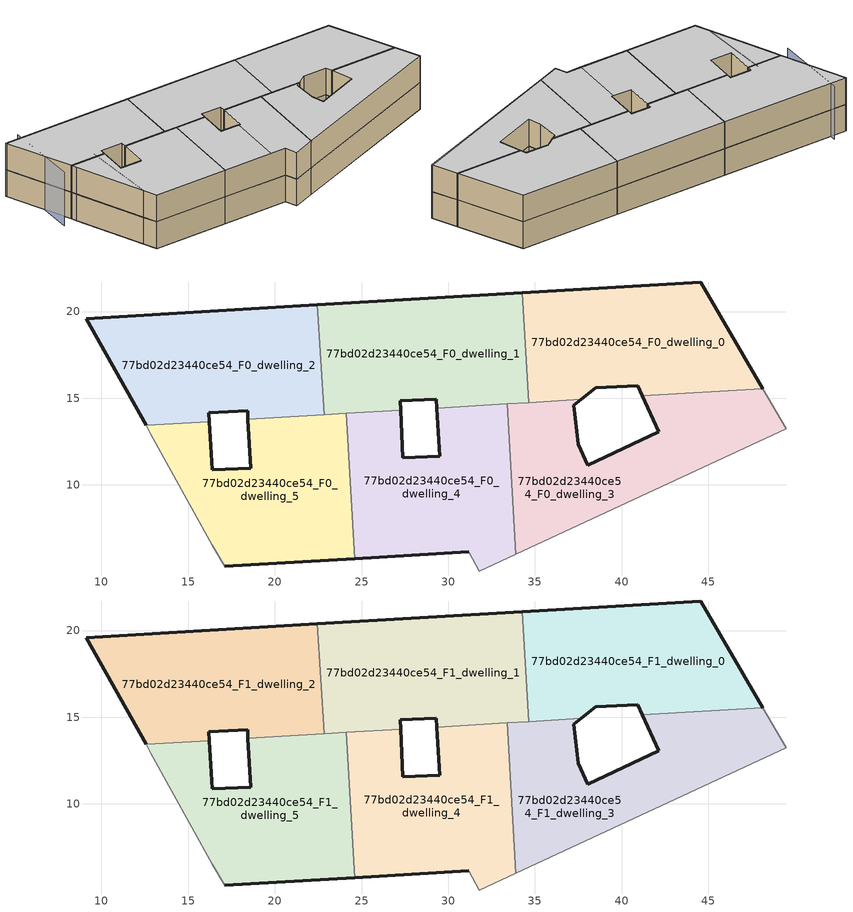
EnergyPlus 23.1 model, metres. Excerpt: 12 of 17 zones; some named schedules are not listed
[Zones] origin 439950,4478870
77bd02d23440ce54_F0_dwelling_0
 floor ground (EU_floor_Construction): 48.15,15.56 44.57,21.71 34.26,21.09 34.64,14.75 37.67,14.93 38.5,15.6 40.92,15.73 41.19,15.14 z0
 wall outside (EU_wall_Construction): 41.19,15.14 40.92,15.73 38.5,15.6 37.67,14.93 / 34.26,21.09 44.57,21.71 48.15,15.56 z0:3
 wall to 77bd02d23440ce54_F0_dwelling_1 (EU_wall_Construction): 34.64,14.75 34.26,21.09 z0:3
 wall to 77bd02d23440ce54_F0_dwelling_3 (EU_wall_Construction): 48.15,15.56 41.19,15.14 / 37.67,14.93 34.64,14.75 z0:3
77bd02d23440ce54_F0_dwelling_1
 floor ground (EU_floor_Construction): 34.64,14.75 34.26,21.09 22.46,20.39 22.84,14.05 27.26,14.31 27.23,14.86 29.32,14.95 29.35,14.43 z0
 wall outside (EU_wall_Construction): 29.35,14.43 29.32,14.95 27.23,14.86 27.26,14.31 / 22.46,20.39 34.26,21.09 z0:3
 wall to 77bd02d23440ce54_F0_dwelling_2 (EU_wall_Construction): 22.84,14.05 22.46,20.39 z0:3
 wall to 77bd02d23440ce54_F0_dwelling_4 (EU_wall_Construction): 27.26,14.31 24.12,14.12 / 33.39,14.68 29.35,14.43 z0:3
 wall to 77bd02d23440ce54_F0_dwelling_3 (EU_wall_Construction): 34.64,14.75 33.39,14.68 z0:3
 wall to 77bd02d23440ce54_F0_dwelling_5 (EU_wall_Construction): 24.12,14.12 22.84,14.05 z0:3
77bd02d23440ce54_F0_dwelling_2
 floor ground (EU_floor_Construction): 22.84,14.05 22.46,20.39 9.11,19.59 12.57,13.43 16.21,13.65 16.18,14.17 18.42,14.29 18.45,13.79 z0
 wall outside (EU_wall_Construction): 18.45,13.79 18.42,14.29 16.18,14.17 16.21,13.65 / 12.57,13.43 9.11,19.59 22.46,20.39 z0:3
 wall to 77bd02d23440ce54_F0_dwelling_5 (EU_wall_Construction): 16.21,13.65 12.57,13.43 / 22.84,14.05 18.45,13.79 z0:3
77bd02d23440ce54_F0_dwelling_3
 floor ground (EU_floor_Construction): 49.51,13.23 48.15,15.56 41.19,15.14 42.15,13.05 38.04,11.13 37.51,12.35 37.24,14.58 37.67,14.93 33.39,14.68 33.91,6.01 z0
 wall outside (EU_wall_Construction): 37.67,14.93 37.24,14.58 37.51,12.35 38.04,11.13 42.15,13.05 41.19,15.14 z0:3
 wall adiabatic (EU_wall_Construction): 48.15,15.56 49.51,13.23 33.91,6.01 z0:3
 wall to 77bd02d23440ce54_F0_dwelling_4 (EU_wall_Construction): 33.91,6.01 33.39,14.68 z0:3
77bd02d23440ce54_F0_dwelling_4
 floor ground (EU_floor_Construction): 33.91,6.01 33.39,14.68 29.35,14.43 29.51,11.66 27.38,11.56 27.26,14.31 24.12,14.12 24.62,5.75 31.2,6.14 31.79,5.03 z0
 wall outside (EU_wall_Construction): 27.26,14.31 27.38,11.56 29.51,11.66 29.35,14.43 / 31.2,6.14 24.62,5.75 z0:3
 wall adiabatic (EU_wall_Construction): 33.91,6.01 31.79,5.03 31.2,6.14 z0:3
 wall to 77bd02d23440ce54_F0_dwelling_5 (EU_wall_Construction): 24.62,5.75 24.12,14.12 z0:3
77bd02d23440ce54_F0_dwelling_5
 floor ground (EU_floor_Construction): 24.62,5.75 24.12,14.12 18.45,13.79 18.61,10.97 16.39,10.88 16.21,13.65 12.57,13.43 12.85,12.93 16.4,6.52 17.1,5.3 z0
 wall outside (EU_wall_Construction): 16.21,13.65 16.39,10.88 18.61,10.97 18.45,13.79 / 24.62,5.75 17.1,5.3 z0:3
 wall adiabatic (EU_wall_Construction): 17.1,5.3 16.4,6.52 12.85,12.93 12.57,13.43 z0:3
77bd02d23440ce54_F1_dwelling_0
 floor to 77bd02d23440ce54_F0_dwelling_0 (EU_floor_Construction): 48.15,15.56 44.57,21.71 34.26,21.09 34.64,14.75 37.67,14.93 38.5,15.6 40.92,15.73 41.19,15.14 z3
 wall outside (EU_wall_Construction): 41.19,15.14 40.92,15.73 38.5,15.6 37.67,14.93 / 34.26,21.09 44.57,21.71 48.15,15.56 z3:6
 wall to 77bd02d23440ce54_F1_dwelling_1 (EU_wall_Construction): 34.64,14.75 34.26,21.09 z3:6
 wall to 77bd02d23440ce54_F1_dwelling_3 (EU_wall_Construction): 48.15,15.56 41.19,15.14 / 37.67,14.93 34.64,14.75 z3:6
 ceiling to 77bd02d23440ce54_F2_dwelling_0 (EU_floor_Construction): 44.57,21.71 48.15,15.56 41.19,15.14 40.92,15.73 38.5,15.6 37.67,14.93 34.64,14.75 34.26,21.09 z6
77bd02d23440ce54_F1_dwelling_1
 floor to 77bd02d23440ce54_F0_dwelling_1 (EU_floor_Construction): 34.64,14.75 34.26,21.09 22.46,20.39 22.84,14.05 27.26,14.31 27.23,14.86 29.32,14.95 29.35,14.43 z3
 wall outside (EU_wall_Construction): 29.35,14.43 29.32,14.95 27.23,14.86 27.26,14.31 / 22.46,20.39 34.26,21.09 z3:6
 wall to 77bd02d23440ce54_F1_dwelling_2 (EU_wall_Construction): 22.84,14.05 22.46,20.39 z3:6
 wall to 77bd02d23440ce54_F1_dwelling_4 (EU_wall_Construction): 27.26,14.31 24.12,14.12 / 33.39,14.68 29.35,14.43 z3:6
 wall to 77bd02d23440ce54_F1_dwelling_3 (EU_wall_Construction): 34.64,14.75 33.39,14.68 z3:6
 wall to 77bd02d23440ce54_F1_dwelling_5 (EU_wall_Construction): 24.12,14.12 22.84,14.05 z3:6
 ceiling to 77bd02d23440ce54_F2_dwelling_1 (EU_floor_Construction): 34.26,21.09 34.64,14.75 29.35,14.43 29.32,14.95 27.23,14.86 27.26,14.31 22.84,14.05 22.46,20.39 z6
77bd02d23440ce54_F1_dwelling_2
 floor to 77bd02d23440ce54_F0_dwelling_2 (EU_floor_Construction): 22.84,14.05 22.46,20.39 9.11,19.59 12.57,13.43 16.21,13.65 16.18,14.17 18.42,14.29 18.45,13.79 z3
 wall outside (EU_wall_Construction): 18.45,13.79 18.42,14.29 16.18,14.17 16.21,13.65 / 12.57,13.43 9.11,19.59 22.46,20.39 z3:6
 wall to 77bd02d23440ce54_F1_dwelling_5 (EU_wall_Construction): 16.21,13.65 12.57,13.43 / 22.84,14.05 18.45,13.79 z3:6
 ceiling to 77bd02d23440ce54_F2_dwelling_2 (EU_floor_Construction): 22.46,20.39 22.84,14.05 18.45,13.79 18.42,14.29 16.18,14.17 16.21,13.65 12.57,13.43 9.11,19.59 z6
77bd02d23440ce54_F1_dwelling_3
 floor to 77bd02d23440ce54_F0_dwelling_3 (EU_floor_Construction): 49.51,13.23 48.15,15.56 41.19,15.14 42.15,13.05 38.04,11.13 37.51,12.35 37.24,14.58 37.67,14.93 33.39,14.68 33.91,6.01 z3
 wall outside (EU_wall_Construction): 37.67,14.93 37.24,14.58 37.51,12.35 38.04,11.13 42.15,13.05 41.19,15.14 z3:6
 wall adiabatic (EU_wall_Construction): 48.15,15.56 49.51,13.23 33.91,6.01 z3:6
 wall to 77bd02d23440ce54_F1_dwelling_4 (EU_wall_Construction): 33.91,6.01 33.39,14.68 z3:6
 ceiling to 77bd02d23440ce54_F2_dwelling_3 (EU_floor_Construction): 48.15,15.56 49.51,13.23 33.91,6.01 33.39,14.68 37.67,14.93 37.24,14.58 37.51,12.35 38.04,11.13 42.15,13.05 41.19,15.14 z6
77bd02d23440ce54_F1_dwelling_4
 floor to 77bd02d23440ce54_F0_dwelling_4 (EU_floor_Construction): 33.91,6.01 33.39,14.68 29.35,14.43 29.51,11.66 27.38,11.56 27.26,14.31 24.12,14.12 24.62,5.75 31.2,6.14 31.79,5.03 z3
 wall outside (EU_wall_Construction): 27.26,14.31 27.38,11.56 29.51,11.66 29.35,14.43 / 31.2,6.14 24.62,5.75 z3:6
 wall adiabatic (EU_wall_Construction): 33.91,6.01 31.79,5.03 31.2,6.14 z3:6
 wall to 77bd02d23440ce54_F1_dwelling_5 (EU_wall_Construction): 24.62,5.75 24.12,14.12 z3:6
 ceiling to 77bd02d23440ce54_F2_dwelling_4 (EU_floor_Construction): 27.26,14.31 27.38,11.56 29.31,11.65 29.65,6.05 24.62,5.75 24.12,14.12 z6
 ceiling to 77bd02d23440ce54_F2_dwelling_3 (EU_floor_Construction): 33.39,14.68 33.91,6.01 31.79,5.03 31.2,6.14 29.65,6.05 29.31,11.65 29.51,11.66 29.35,14.43 z6
77bd02d23440ce54_F1_dwelling_5
 floor to 77bd02d23440ce54_F0_dwelling_5 (EU_floor_Construction): 24.62,5.75 24.12,14.12 18.45,13.79 18.61,10.97 16.39,10.88 16.21,13.65 12.57,13.43 12.85,12.93 16.4,6.52 17.1,5.3 z3
 wall outside (EU_wall_Construction): 16.21,13.65 16.39,10.88 18.61,10.97 18.45,13.79 / 24.62,5.75 17.1,5.3 z3:6
 wall adiabatic (EU_wall_Construction): 17.1,5.3 16.4,6.52 12.85,12.93 12.57,13.43 z3:6
 ceiling to 77bd02d23440ce54_F2_dwelling_4 (EU_floor_Construction): 24.12,14.12 24.62,5.75 17.1,5.3 16.4,6.52 12.85,12.93 12.57,13.43 16.21,13.65 16.39,10.88 18.61,10.97 18.45,13.79 z6
shading: 15.33,14.01 16.4,6.52 / 10.75,20.27 11.47,12.8 z0:6
[Building]
EU S2 Campaign: North Axis=0; Terrain=City; Solar Distribution=FullExterior
[Site:Location]
Madrid: Latitude=40.5; Longitude=-3.5; Time Zone=1; Elevation=609
[SizingPeriod:WeatherFileDays]
AnnualSizingPeriod: Begin Month=1; Begin Day of Month=1; End Month=12; End Day of Month=31; Day of Week for Start Day=Monday; Use Weather File Daylight Saving Period=No; Use Weather File Rain and Snow Indicators=No
[MATERIAL]
EU_InternalMass_Material: Roughness=MediumRough; Thickness=0.1; Conductivity=1; Density=1800; Specific Heat=900; Thermal Absorptance=0.9; Solar Absorptance=0.7; Visible Absorptance=0.7
[MATERIAL:NOMASS] Roughness=MediumRough; Thermal Absorptance=0.9; Solar Absorptance=0.7; Visible Absorptance=0.7
Name | Thermal Resistance
EU_wall_NoMass | 0.419739
EU_floor_NoMass | 0.608284
[CONSTRUCTION]
EU_wall_Construction: EU_wall_NoMass
EU_floor_Construction: EU_floor_NoMass
EU_InternalMass_Construction: EU_InternalMass_Material
[ZONE] Type=1; Multiplier=1; Ceiling Height=autocalculate; Floor Area=autocalculate; Part of Total Floor Area=Yes
Name | Volume
77bd02d23440ce54_F0_dwelling_0; 77bd02d23440ce54_F1_dwelling_0 | 221.888
77bd02d23440ce54_F0_dwelling_1; 77bd02d23440ce54_F1_dwelling_1 | 221.899
77bd02d23440ce54_F0_dwelling_2; 77bd02d23440ce54_F1_dwelling_2 | 221.898
77bd02d23440ce54_F0_dwelling_3; 77bd02d23440ce54_F1_dwelling_3 | 221.886
77bd02d23440ce54_F0_dwelling_4; 77bd02d23440ce54_F1_dwelling_4 | 221.878
77bd02d23440ce54_F0_dwelling_5; 77bd02d23440ce54_F1_dwelling_5 | 221.885
[INTERNALMASS] Construction=EU_InternalMass_Construction
Name | Zone or ZoneList | Surface Area
77bd02d23440ce54_F0_dwelling_0_EU_InternalMass | 77bd02d23440ce54_F0_dwelling_0 | 73.9626
77bd02d23440ce54_F0_dwelling_1_EU_InternalMass | 77bd02d23440ce54_F0_dwelling_1 | 73.9662
77bd02d23440ce54_F0_dwelling_2_EU_InternalMass | 77bd02d23440ce54_F0_dwelling_2 | 73.966
77bd02d23440ce54_F0_dwelling_3_EU_InternalMass | 77bd02d23440ce54_F0_dwelling_3 | 73.9621
77bd02d23440ce54_F0_dwelling_4_EU_InternalMass | 77bd02d23440ce54_F0_dwelling_4 | 73.9591
77bd02d23440ce54_F0_dwelling_5_EU_InternalMass | 77bd02d23440ce54_F0_dwelling_5 | 73.9631
77bd02d23440ce54_F1_dwelling_0_EU_InternalMass | 77bd02d23440ce54_F1_dwelling_0 | 73.9626
77bd02d23440ce54_F1_dwelling_1_EU_InternalMass | 77bd02d23440ce54_F1_dwelling_1 | 73.9662
77bd02d23440ce54_F1_dwelling_2_EU_InternalMass | 77bd02d23440ce54_F1_dwelling_2 | 73.966
77bd02d23440ce54_F1_dwelling_3_EU_InternalMass | 77bd02d23440ce54_F1_dwelling_3 | 73.9621
77bd02d23440ce54_F1_dwelling_4_EU_InternalMass | 77bd02d23440ce54_F1_dwelling_4 | 73.9591
77bd02d23440ce54_F1_dwelling_5_EU_InternalMass | 77bd02d23440ce54_F1_dwelling_5 | 73.9631
[OTHEREQUIPMENT] Fuel Type=Electricity; Design Level Calculation Method=Watts/Area; Power per Zone Floor Area=1; Fraction Latent=0; Fraction Radiant=0; Fraction Lost=0; Carbon Dioxide Generation Rate=0; EndUse Subcategory=EU_Step8_InternalGains
Name | Zone or ZoneList or Space or SpaceList | Schedule
EU_Step8_InternalGain_77bd02d23440ce54_F0_dwelling_0_f000 | 77bd02d23440ce54_F0_dwelling_0 | EU_Step8_GainSchedule_77bd02d23440ce54_F0_dwelling_0_f000
EU_Step8_InternalGain_77bd02d23440ce54_F0_dwelling_1_f000 | 77bd02d23440ce54_F0_dwelling_1 | EU_Step8_GainSchedule_77bd02d23440ce54_F0_dwelling_1_f000
EU_Step8_InternalGain_77bd02d23440ce54_F0_dwelling_2_f000 | 77bd02d23440ce54_F0_dwelling_2 | EU_Step8_GainSchedule_77bd02d23440ce54_F0_dwelling_2_f000
EU_Step8_InternalGain_77bd02d23440ce54_F0_dwelling_3_f000 | 77bd02d23440ce54_F0_dwelling_3 | EU_Step8_GainSchedule_77bd02d23440ce54_F0_dwelling_3_f000
EU_Step8_InternalGain_77bd02d23440ce54_F0_dwelling_4_f000 | 77bd02d23440ce54_F0_dwelling_4 | EU_Step8_GainSchedule_77bd02d23440ce54_F0_dwelling_4_f000
EU_Step8_InternalGain_77bd02d23440ce54_F0_dwelling_5_f000 | 77bd02d23440ce54_F0_dwelling_5 | EU_Step8_GainSchedule_77bd02d23440ce54_F0_dwelling_5_f000
EU_Step8_InternalGain_77bd02d23440ce54_F1_dwelling_0_f000 | 77bd02d23440ce54_F1_dwelling_0 | EU_Step8_GainSchedule_77bd02d23440ce54_F1_dwelling_0_f000
EU_Step8_InternalGain_77bd02d23440ce54_F1_dwelling_1_f000 | 77bd02d23440ce54_F1_dwelling_1 | EU_Step8_GainSchedule_77bd02d23440ce54_F1_dwelling_1_f000
EU_Step8_InternalGain_77bd02d23440ce54_F1_dwelling_2_f000 | 77bd02d23440ce54_F1_dwelling_2 | EU_Step8_GainSchedule_77bd02d23440ce54_F1_dwelling_2_f000
EU_Step8_InternalGain_77bd02d23440ce54_F1_dwelling_3_f000 | 77bd02d23440ce54_F1_dwelling_3 | EU_Step8_GainSchedule_77bd02d23440ce54_F1_dwelling_3_f000
EU_Step8_InternalGain_77bd02d23440ce54_F1_dwelling_4_f000 | 77bd02d23440ce54_F1_dwelling_4 | EU_Step8_GainSchedule_77bd02d23440ce54_F1_dwelling_4_f000
EU_Step8_InternalGain_77bd02d23440ce54_F1_dwelling_5_f000 | 77bd02d23440ce54_F1_dwelling_5 | EU_Step8_GainSchedule_77bd02d23440ce54_F1_dwelling_5_f000
[ZONEVENTILATION:DESIGNFLOWRATE] Schedule=EU_AlwaysOn; Design Flow Rate Calculation Method=AirChanges/Hour; Air Changes per Hour=0.703302; Ventilation Type=Natural; Fan Pressure Rise=0; Fan Total Efficiency=1; Constant Term Coefficient=1; Temperature Term Coefficient=0; Velocity Term Coefficient=0; Velocity Squared Term Coefficient=0; Minimum Indoor Temperature=-100; Maximum Indoor Temperature=100; Delta Temperature=-100; Minimum Outdoor Temperature=-100; Maximum Outdoor Temperature=100; Maximum Wind Speed=40
Name | Zone or ZoneList or Space or SpaceList
EU_ConstantAir_77bd02d23440ce54_F0_dwelling_0 | 77bd02d23440ce54_F0_dwelling_0
EU_ConstantAir_77bd02d23440ce54_F0_dwelling_1 | 77bd02d23440ce54_F0_dwelling_1
EU_ConstantAir_77bd02d23440ce54_F0_dwelling_2 | 77bd02d23440ce54_F0_dwelling_2
EU_ConstantAir_77bd02d23440ce54_F0_dwelling_3 | 77bd02d23440ce54_F0_dwelling_3
EU_ConstantAir_77bd02d23440ce54_F0_dwelling_4 | 77bd02d23440ce54_F0_dwelling_4
EU_ConstantAir_77bd02d23440ce54_F0_dwelling_5 | 77bd02d23440ce54_F0_dwelling_5
EU_ConstantAir_77bd02d23440ce54_F1_dwelling_0 | 77bd02d23440ce54_F1_dwelling_0
EU_ConstantAir_77bd02d23440ce54_F1_dwelling_1 | 77bd02d23440ce54_F1_dwelling_1
EU_ConstantAir_77bd02d23440ce54_F1_dwelling_2 | 77bd02d23440ce54_F1_dwelling_2
EU_ConstantAir_77bd02d23440ce54_F1_dwelling_3 | 77bd02d23440ce54_F1_dwelling_3
EU_ConstantAir_77bd02d23440ce54_F1_dwelling_4 | 77bd02d23440ce54_F1_dwelling_4
EU_ConstantAir_77bd02d23440ce54_F1_dwelling_5 | 77bd02d23440ce54_F1_dwelling_5
[HVACTEMPLATE:THERMOSTAT] Constant Heating Setpoint=20; Constant Cooling Setpoint=50
EU_HeatOnly_77bd02d23440ce54_F0_dwelling_0; EU_HeatOnly_77bd02d23440ce54_F0_dwelling_1; EU_HeatOnly_77bd02d23440ce54_F0_dwelling_2; EU_HeatOnly_77bd02d23440ce54_F0_dwelling_3; EU_HeatOnly_77bd02d23440ce54_F0_dwelling_4; EU_HeatOnly_77bd02d23440ce54_F0_dwelling_5; EU_HeatOnly_77bd02d23440ce54_F1_dwelling_0; EU_HeatOnly_77bd02d23440ce54_F1_dwelling_1; EU_HeatOnly_77bd02d23440ce54_F1_dwelling_2; EU_HeatOnly_77bd02d23440ce54_F1_dwelling_3; EU_HeatOnly_77bd02d23440ce54_F1_dwelling_4; EU_HeatOnly_77bd02d23440ce54_F1_dwelling_5; EU_HeatOnly_77bd02d23440ce54_F2_dwelling_0; EU_HeatOnly_77bd02d23440ce54_F2_dwelling_1; EU_HeatOnly_77bd02d23440ce54_F2_dwelling_2; EU_HeatOnly_77bd02d23440ce54_F2_dwelling_3; EU_HeatOnly_77bd02d23440ce54_F2_dwelling_4
[HVACTEMPLATE:ZONE:IDEALLOADSAIRSYSTEM] System Availability Schedule=EU_AlwaysOn; Maximum Heating Supply Air Temperature=50; Minimum Cooling Supply Air Temperature=13; Maximum Heating Supply Air Humidity Ratio=0.0156; Minimum Cooling Supply Air Humidity Ratio=0.0077; Heating Limit=NoLimit; Cooling Limit=NoLimit; Heating Availability Schedule=EU_AlwaysOn; Cooling Availability Schedule=EU_CoolingOff; Dehumidification Control Type=ConstantSensibleHeatRatio; Cooling Sensible Heat Ratio=0.7; Dehumidification Setpoint=60; Humidification Control Type=None; Humidification Setpoint=30; Outdoor Air Method=None; Outdoor Air Flow Rate per Person=0.00944; Outdoor Air Flow Rate per Zone Floor Area=0; Outdoor Air Flow Rate per Zone=0; Demand Controlled Ventilation Type=None; Outdoor Air Economizer Type=NoEconomizer; Heat Recovery Type=None; Sensible Heat Recovery Effectiveness=0.7; Latent Heat Recovery Effectiveness=0.65
Name | Template Thermostat
77bd02d23440ce54_F0_dwelling_0 | EU_HeatOnly_77bd02d23440ce54_F0_dwelling_0
77bd02d23440ce54_F0_dwelling_1 | EU_HeatOnly_77bd02d23440ce54_F0_dwelling_1
77bd02d23440ce54_F0_dwelling_2 | EU_HeatOnly_77bd02d23440ce54_F0_dwelling_2
77bd02d23440ce54_F0_dwelling_3 | EU_HeatOnly_77bd02d23440ce54_F0_dwelling_3
77bd02d23440ce54_F0_dwelling_4 | EU_HeatOnly_77bd02d23440ce54_F0_dwelling_4
77bd02d23440ce54_F0_dwelling_5 | EU_HeatOnly_77bd02d23440ce54_F0_dwelling_5
77bd02d23440ce54_F1_dwelling_0 | EU_HeatOnly_77bd02d23440ce54_F1_dwelling_0
77bd02d23440ce54_F1_dwelling_1 | EU_HeatOnly_77bd02d23440ce54_F1_dwelling_1
77bd02d23440ce54_F1_dwelling_2 | EU_HeatOnly_77bd02d23440ce54_F1_dwelling_2
77bd02d23440ce54_F1_dwelling_3 | EU_HeatOnly_77bd02d23440ce54_F1_dwelling_3
77bd02d23440ce54_F1_dwelling_4 | EU_HeatOnly_77bd02d23440ce54_F1_dwelling_4
77bd02d23440ce54_F1_dwelling_5 | EU_HeatOnly_77bd02d23440ce54_F1_dwelling_5
[SIZING:ZONE] Zone Cooling Design Supply Air Temperature Input Method=SupplyAirTemperature; Zone Cooling Design Supply Air Temperature=13; Zone Heating Design Supply Air Temperature Input Method=SupplyAirTemperature; Zone Heating Design Supply Air Temperature=50; Zone Cooling Design Supply Air Humidity Ratio=0.008; Zone Heating Design Supply Air Humidity Ratio=0.008; Cooling Design Air Flow Method=DesignDay; Cooling Design Air Flow Rate=0; Cooling Minimum Air Flow per Zone Floor Area=0.000762; Cooling Minimum Air Flow=0; Cooling Minimum Air Flow Fraction=0.2; Heating Design Air Flow Method=DesignDay; Heating Design Air Flow Rate=0; Heating Maximum Air Flow per Zone Floor Area=0.002032; Heating Maximum Air Flow=0.141576; Heating Maximum Air Flow Fraction=0.3; Account for Dedicated Outdoor Air System=No; Dedicated Outdoor Air System Control Strategy=NeutralSupplyAir; Dedicated Outdoor Air Low Setpoint Temperature for Design=autosize; Dedicated Outdoor Air High Setpoint Temperature for Design=autosize; Zone Load Sizing Method=Sensible Load Only No Latent Load; Zone Latent Cooling Design Supply Air Humidity Ratio Input Method=HumidityRatioDifference; Zone Cooling Design Supply Air Humidity Ratio Difference=0.005; Zone Latent Heating Design Supply Air Humidity Ratio Input Method=HumidityRatioDifference; Zone Humidification Design Supply Air Humidity Ratio Difference=0.005
77bd02d23440ce54_F0_dwelling_0; 77bd02d23440ce54_F0_dwelling_1; 77bd02d23440ce54_F0_dwelling_2; 77bd02d23440ce54_F0_dwelling_3; 77bd02d23440ce54_F0_dwelling_4; 77bd02d23440ce54_F0_dwelling_5; 77bd02d23440ce54_F1_dwelling_0; 77bd02d23440ce54_F1_dwelling_1; 77bd02d23440ce54_F1_dwelling_2; 77bd02d23440ce54_F1_dwelling_3; 77bd02d23440ce54_F1_dwelling_4; 77bd02d23440ce54_F1_dwelling_5
[SCHEDULE:FILE] Column Number=1; Rows to Skip at Top=0; Number of Hours of Data=8760; Column Separator=Comma; Interpolate to Timestep=No; Minutes per Item=60; Adjust Schedule for Daylight Savings=Yes
Name | File
EU_Step8_GainSchedule_77bd02d23440ce54_F0_dwelling_0_f000 | ../../schedules/77bd02d23440ce54/77bd02d23440ce54_F0_dwelling_0_f000_gain.csv
EU_Step8_GainSchedule_77bd02d23440ce54_F0_dwelling_1_f000 | ../../schedules/77bd02d23440ce54/77bd02d23440ce54_F0_dwelling_1_f000_gain.csv
EU_Step8_GainSchedule_77bd02d23440ce54_F0_dwelling_2_f000 | ../../schedules/77bd02d23440ce54/77bd02d23440ce54_F0_dwelling_2_f000_gain.csv
EU_Step8_GainSchedule_77bd02d23440ce54_F0_dwelling_3_f000 | ../../schedules/77bd02d23440ce54/77bd02d23440ce54_F0_dwelling_3_f000_gain.csv
EU_Step8_GainSchedule_77bd02d23440ce54_F0_dwelling_4_f000 | ../../schedules/77bd02d23440ce54/77bd02d23440ce54_F0_dwelling_4_f000_gain.csv
EU_Step8_GainSchedule_77bd02d23440ce54_F0_dwelling_5_f000 | ../../schedules/77bd02d23440ce54/77bd02d23440ce54_F0_dwelling_5_f000_gain.csv
EU_Step8_GainSchedule_77bd02d23440ce54_F1_dwelling_0_f000 | ../../schedules/77bd02d23440ce54/77bd02d23440ce54_F1_dwelling_0_f000_gain.csv
EU_Step8_GainSchedule_77bd02d23440ce54_F1_dwelling_1_f000 | ../../schedules/77bd02d23440ce54/77bd02d23440ce54_F1_dwelling_1_f000_gain.csv
EU_Step8_GainSchedule_77bd02d23440ce54_F1_dwelling_2_f000 | ../../schedules/77bd02d23440ce54/77bd02d23440ce54_F1_dwelling_2_f000_gain.csv
EU_Step8_GainSchedule_77bd02d23440ce54_F1_dwelling_3_f000 | ../../schedules/77bd02d23440ce54/77bd02d23440ce54_F1_dwelling_3_f000_gain.csv
